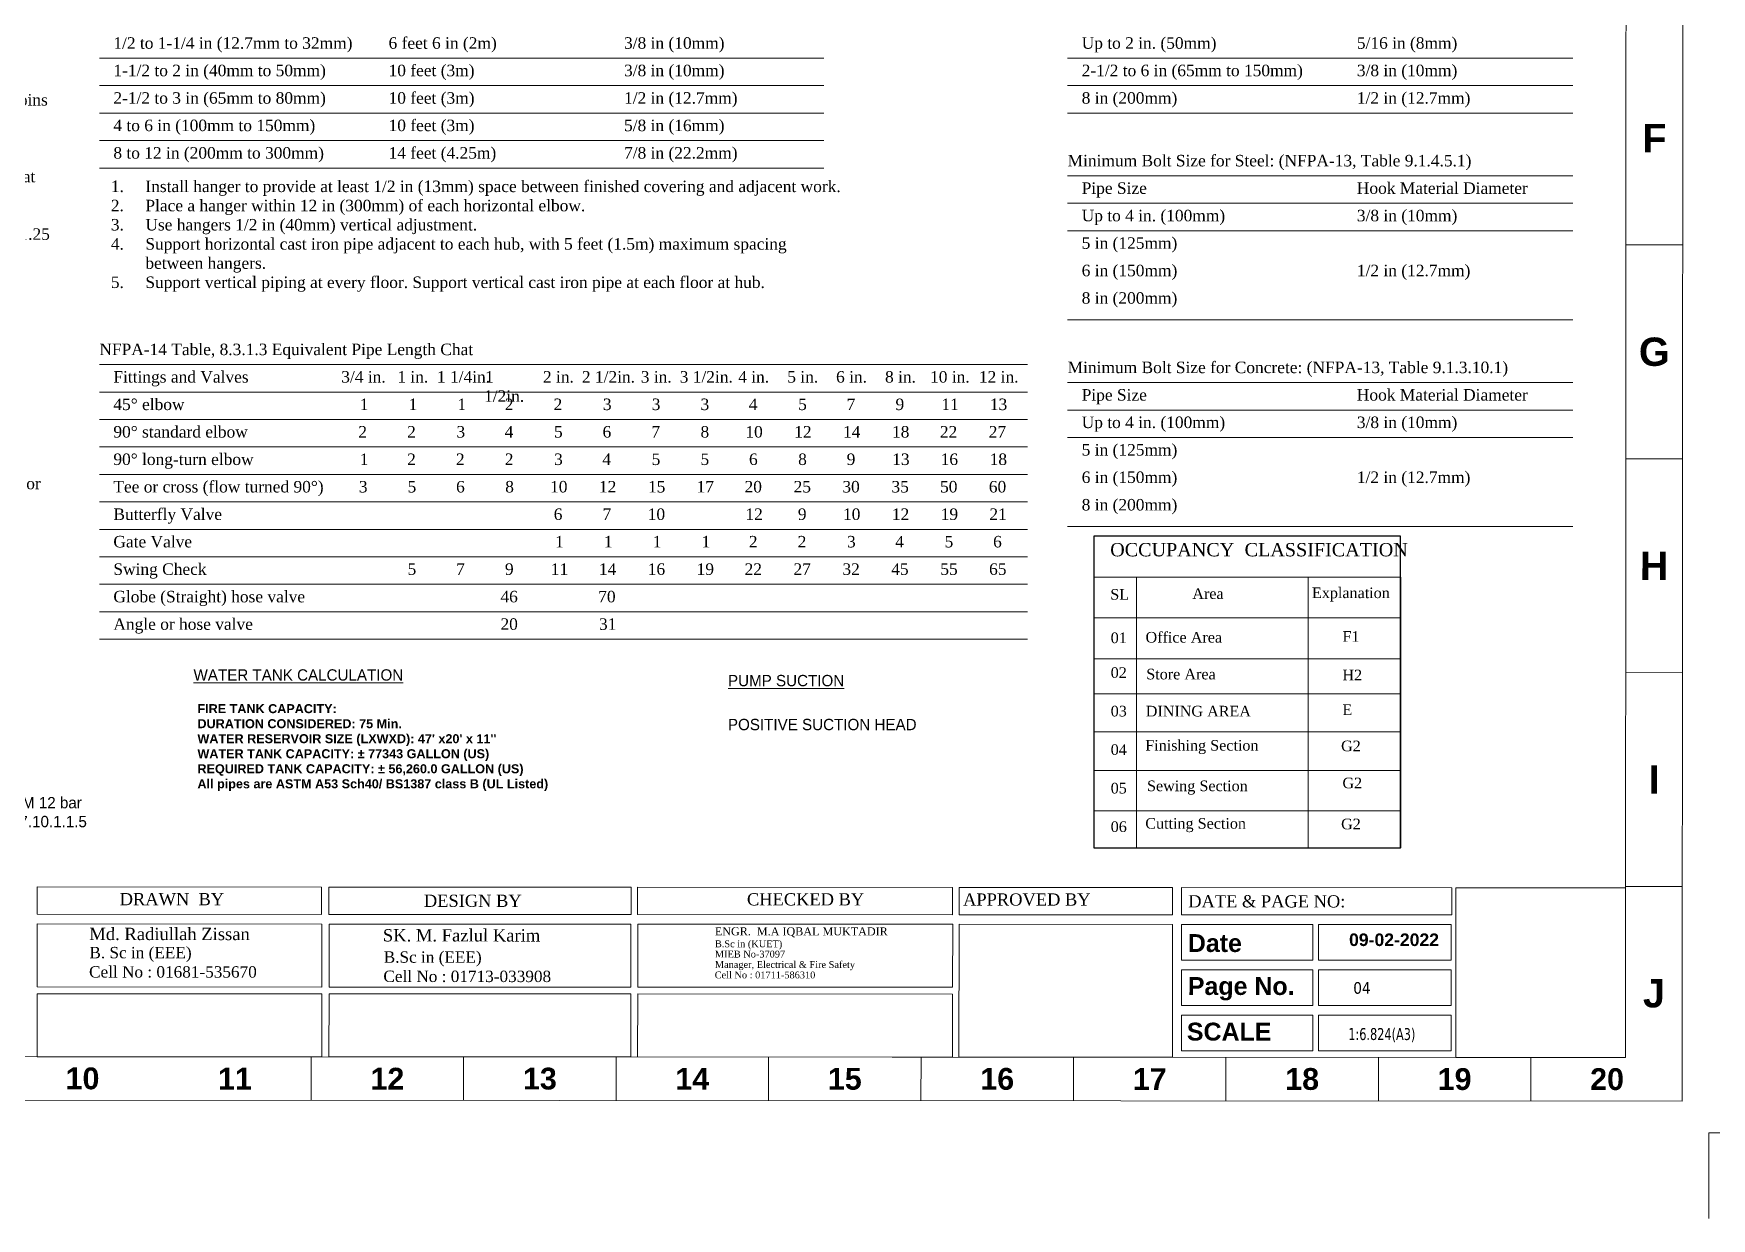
# Model space of a CAD drawing. Header units: inches. Extents: x -98933 to 1585249, y -3352739 to 192771.
# Drawn here: x 1865 to 3353, y 48575 to 49627 of the extents above; entities that cross this region are included whole.
import ezdxf

# ---------------------------------------------------------------- set-up
doc = ezdxf.new("R2010")
doc.units = ezdxf.units.IN
doc.header["$MEASUREMENT"] = 0
doc.linetypes.add('DASH', pattern=[0.35, 0.25, -0.1])
doc.layers.get('0').update_dxf_attribs({"lineweight": 0})
doc.layers.get('Defpoints').update_dxf_attribs({"lineweight": 0})
doc.layers.add('-TB', color=7, linetype='Continuous')
for name, color, linetype, lineweight in [('AIM', 7, 'Continuous', 5), ('Cable line', 1, 'Continuous', 25), ('F protechtion', 1, 'Continuous', 0), ('FF-VALVES', 170, 'Continuous', 18), ('Inline', 7, 'Continuous', 0), ('Outline', 7, 'Continuous', 0), ('Scale', 7, 'Continuous', 0), ('Scale_Text', 7, 'Continuous', 0), ('Table', 244, 'Continuous', 0), ('Text', 7, 'Continuous', 0), ('TEXT_TITLEBOX', 7, 'Continuous', 13), ('Titelblk', 7, 'Continuous', 25), ('TITLE', 7, 'Continuous', 20)]:
    doc.layers.add(name, color=color, linetype=linetype, lineweight=lineweight)
doc.styles.add('ARIAL', font='times.ttf')
doc.styles.add('arial narrow', font='tahoma.ttf')
doc.styles.add('ROMANS', font='archquik.shx', dxfattribs={"height": 1})
doc.styles.add('SHT-TEXT-1', font='times.ttf', dxfattribs={"height": 12})
doc.styles.get("Standard").update_dxf_attribs({"font": 'arialbd.ttf', "height": 24})
doc.styles.add('Tunga', font='')
doc.styles.get('Tunga').set_extended_font_data('Tunga')

# ---------------------------------------------------------------- blocks, each defined once
blk = doc.blocks.new('IJDI')
at = {"layer": 'F protechtion', "color": 7}
for p, q in [((-272395.2, 152510.3), (-269365.2, 152510.3)), ((-268345.1, 152510.3), (-266232.6, 152510.3)), ((-272395.2, 152395.3), (-269365.2, 152395.3)), ((-268345.1, 152395.3), (-266232.6, 152395.3)), ((-272395.2, 152280.4), (-269365.2, 152280.4)), ((-268345.1, 152280.4), (-266232.6, 152280.4)), ((-272395.2, 152165.5), (-269365.2, 152165.5)), ((-272395.2, 152050.5), (-269365.2, 152050.5)), ((-268345.1, 152018.1), (-266232.6, 152018.1)), ((-268345.1, 151903.1), (-266232.6, 151903.1)), ((-268345.1, 151788.2), (-266232.6, 151788.2)), ((-268345.1, 151416), (-266232.6, 151416)), ((-272395.2, 151228.2), (-268513.2, 151228.2)), ((-272395.2, 151113.3), (-268513.2, 151113.3)), ((-268345.1, 151152.9), (-266232.6, 151152.9)), ((-268345.1, 151038), (-266232.6, 151038)), ((-272395.2, 150998.4), (-268513.2, 150998.4)), ((-268345.1, 150923), (-266232.6, 150923)), ((-272395.2, 150883.4), (-268513.2, 150883.4)), ((-272395.2, 150768.5), (-268513.2, 150768.5)), ((-272395.2, 150653.6), (-268513.2, 150653.6)), ((-268345.1, 150550.8), (-266232.6, 150550.8)), ((-272395.2, 150538.6), (-268513.2, 150538.6)), ((-272395.2, 150423.7), (-268513.2, 150423.7)), ((-272395.2, 150308.8), (-268513.2, 150308.8)), ((-272395.2, 150193.8), (-268513.2, 150193.8)), ((-272395.2, 150078.9), (-268513.2, 150078.9))]:
    blk.add_line(p, q, dxfattribs=at)
at = {"layer": 'Text', "color": 7, "attachment_point": 1, "style": 'ROMANS'}
for s, insert, char_height, width in [('{\\fTimes New Roman|b0|i0|c0|p18;3.3.17* System Classes.\\P3.3.17.1 Class I System. A system that provides 21⁄2 in. (65 mm) hose connections to supply water for use by fire departments.\\P3.3.17.2 Class II System. A system that provides 11⁄2 in. (40 mm) hose stations to supply water for use primarily by trained personnel or by the fire department during initial response.\\P3.3.17.3 Class III System. A system that provides 11⁄2 in. (40 mm) hose stations to supply water for use by trained personnel and 21⁄2 in. (65 mm) hose connections to supply a larger volume of water for use by fire departments.\\P\\P5.6* Waterflow and Supervisory Alarms.\\P5.6.1 Except for manual dry systems, listed waterflow and control valve supervision shall be provided for each standpipe system.\\P5.6.2 Waterflow alarms shall utilize a sensing mechanism appropriate to the type of standpipe.\\P5.6.3 Paddle-type waterflow alarms shall be used on wet standpipe systems only.\\P5.6.4* A test connection for testing the waterflow device shall be provided.\\P5.6.5 Alarm and supervisory devices shall be installed in accordance with NFPA 72, National Fire Alarm and Signaling Code.\\P\\P6.2 Underground Piping. Underground piping shall be in accordance with NFPA 24, Standard for the Installation of Private Fire Service Mains and Their Appurtenances.\\P\\P6.4* Fire Department Connections.\\P6.4.1 Except for the valve required by 6.3.2, shutoff valves shall not be installed between the fire department connection and the system.\\P6.4.2 Alisted check valve shall be installed in each fire department connection, including the connection in manual-dry systems, and located as near as practicable to the point where it joins the system.\\P\\P4.4.2.4 Welding Requirements.\\P4.4.2.4.1*Welds between pipe and welding outlet fittings shall be permitted to be attached by full penetration welds, partial penetration groove welds, or fillet welds. The minimum throat thickness shall be not less than the thickness of the pipe, the thickness of the welding fitting, or 3⁄16 in. (4.8 mm), whichever is least. [13:6.5.2.4.1]\\P4.4.2.4.2* Circumferential butt joints shall be cut, beveled, and fit so that full penetration is achievable. Full penetration welding shall not be required. [13:6.5.2.4.2]\\P4.4.2.4.3 Where slip-on flanges are welded to pipe with a single fillet weld, the weld shall be on the hub side of the flange and the minimum throat weld thickness shall not be less than 1.25 times the pipe wall thickness or the hub thickness, whichever is less. [13:6.5.2.4.3]\\P4.4.2.4.4 Face welds on the internal face of the flange shall be permitted as a water seal in addition to the hub weld required in 4.4.2.4.3. [13:6.5.2.4.4]\\P4.4.2.4.5 Tabs for longitudinal earthquake bracing shall have minimum throat weld thickness not less than 1.25 times the pipe wall thickness and welded on both sides of the longest dimension. [13:6.5.2.4.5]\\P4.4.2.4.6 When welding is performed, the following shall apply:\\P(1)^IHoles in piping for outlets shall be cut to the full inside diameter of fittings prior to welding in place of the fittings.\\P(2)^IDiscs shall be retrieved.\\P(3)^IOpenings cut into piping shall be smooth bore, and all internal slag and welding residue shall be removed.\\P(4)^IFittings shall not penetrate the internal diameter of the piping.\\P(5)^ISteel plates shall not be welded to the ends of piping or fittings.\\P(6)^IFittings shall not be modified.\\P(7)^INuts, clips, eye rods, angle brackets, or other fasteners shall not be welded to pipe or fittings, except as permitted in 4.4.2.2.3 and 4.4.2.4.5.\\P(8)^ICompleted welds shall be free from cracks, incomplete fusion, surface porosity greater than 1⁄16 in. (1.6 mm) diameter, and undercut deeper than 25 percent of the wall thickness or 1⁄32 in. (0.8 mm), whichever is less.\\P(9)^ICompleted circumferential butt weld reinforcement shall not exceed 3⁄32 in. (2.4 mm).\\P\\PTable 4.3.1 Fittings Materials and Dimensions\\PCast-iron\\PGray Iron Threaded Fittings ANSI B16.4\\PCast Iron Pipe Flanges and Flanged Fittings ANSI B16.1\\PMalleable-iron\\PMalleable Iron Threaded Fittings ANSI B16.3\\PDuctile-iron\\PDuctile-Iron and Gray-Iron Fittings AWWA C110\\PDuctile-Iron Compact Fittings for Water Service AWWA C153\\PSteel\\PFactory-Made Wrought Steel Buttwelding Fittings ANSI B16.9\\PButtwelding Ends ANSI B16.25\\PStandard Specification for Piping Fittings of Wrought Carbon Steel and Alloy Steel for Moderate and High Temperature Service ASTM A 234\\PPipe Flanges and Flanged Fittings ANSI B16.5\\PForged Fittings, Socket-Welding and Threaded ANSI B16.11}', (-278086, 153724.8), 48.1531, 5477.881), ('\\A1;{\\fTimes New Roman|b0|i0|c0|p18;1/2 to 1-1/4 in (12.7mm to 32mm)}', (-272336.5, 152597.8), 48.153, 1219.014), ('\\A1;{\\fTimes New Roman|b0|i0|c0|p18;6 feet 6 in (2m)}', (-271185.4, 152597.8), 48.153, 1219.014), ('\\A1;{\\fTimes New Roman|b0|i0|c0|p18;3/8 in (10mm)}', (-270200.5, 152597.8), 48.153, 1219.014), ('\\A1;{\\fTimes New Roman|b0|i0|c0|p18;Up to 2 in. (50mm)}', (-268286.3, 152597.8), 48.153, 1219.014), ('\\A1;{\\fTimes New Roman|b0|i0|c0|p18;5/16 in (8mm)}', (-267135.3, 152597.8), 48.153, 1219.014), ('\\A1;{\\fTimes New Roman|b0|i0|c0|p18;1-1/2 to 2 in (40mm to 50mm)}', (-272336.5, 152482.9), 48.153, 1219.014), ('\\A1;{\\fTimes New Roman|b0|i0|c0|p18;10 feet (3m)}', (-271185.4, 152482.9), 48.153, 1219.014), ('\\A1;{\\fTimes New Roman|b0|i0|c0|p18;3/8 in (10mm)}', (-270200.5, 152482.9), 48.153, 1219.014), ('\\A1;{\\fTimes New Roman|b0|i0|c0|p18;2-1/2 to 6 in (65mm to 150mm)}', (-268286.3, 152482.9), 48.153, 1219.014), ('\\A1;{\\fTimes New Roman|b0|i0|c0|p18;3/8 in (10mm)}', (-267135.3, 152482.9), 48.153, 1219.014), ('\\A1;{\\fTimes New Roman|b0|i0|c0|p18;2-1/2 to 3 in (65mm to 80mm)}', (-272336.5, 152367.9), 48.153, 1219.014), ('\\A1;{\\fTimes New Roman|b0|i0|c0|p18;10 feet (3m)}', (-271185.4, 152367.9), 48.153, 1219.014), ('\\A1;{\\fTimes New Roman|b0|i0|c0|p18;1/2 in (12.7mm)}', (-270200.5, 152367.9), 48.153, 1219.014), ('\\A1;{\\fTimes New Roman|b0|i0|c0|p18;8 in (200mm)}', (-268286.3, 152367.9), 48.153, 1219.014), ('\\A1;{\\fTimes New Roman|b0|i0|c0|p18;1/2 in (12.7mm)}', (-267135.3, 152367.9), 48.153, 1219.014), ('\\A1;{\\fTimes New Roman|b0|i0|c0|p18;4 to 6 in (100mm to 150mm)}', (-272336.5, 152253), 48.153, 1219.014), ('\\A1;{\\fTimes New Roman|b0|i0|c0|p18;10 feet (3m)}', (-271185.4, 152253), 48.153, 1219.014), ('\\A1;{\\fTimes New Roman|b0|i0|c0|p18;5/8 in (16mm)}', (-270200.5, 152253), 48.153, 1219.014), ('\\A1;{\\fTimes New Roman|b0|i0|c0|p18;8 to 12 in (200mm to 300mm)}', (-272336.5, 152138), 48.153, 1219.014), ('\\A1;{\\fTimes New Roman|b0|i0|c0|p18;14 feet (4.25m)}', (-271185.4, 152138), 48.153, 1219.014), ('\\A1;{\\fTimes New Roman|b0|i0|c0|p18;7/8 in (22.2mm)}', (-270200.5, 152138), 48.153, 1219.014), ('{\\fTimes New Roman|b0|i0|c0|p18;Minimum Bolt Size for Steel: (NFPA-13, Table 9.1.4.5.1)}', (-268345.1, 152105.6), 48.153, 2223.382), ('\\pi-144.45936,l192.61248,t192.61248;{\\fTimes New Roman|b0|i0|c0|p18;1.^IInstall hanger to provide at least 1/2 in (13mm) space between finished covering and adjacent work.\\P2.^IPlace a hanger within 12 in (300mm) of each horizontal elbow.\\P3.^IUse hangers 1/2 in (40mm) vertical adjustment.\\P4.^ISupport horizontal cast iron pipe adjacent to each hub, with 5 feet (1.5m) maximum spacing between hangers.\\P5.^ISupport vertical piping at every floor. Support vertical cast iron pipe at each floor at hub.}', (-272395.2, 151998), 48.1531, 3030.057), ('{\\fTimes New Roman|b0|i0|c0|p18;Pipe Size}', (-268286.3, 151990.6), 48.153, 699.76), ('{\\fTimes New Roman|b0|i0|c0|p18;Hook Material Diameter}', (-267135.3, 151990.6), 48.153, 1013.247), ('\\A1;{\\fTimes New Roman|b0|i0|c0|p18;Up to 4 in. (100mm)}', (-268286.3, 151875.7), 48.153, 1219.014), ('\\A1;{\\fTimes New Roman|b0|i0|c0|p18;3/8 in (10mm)}', (-267135.3, 151875.7), 48.153, 1219.014), ('\\A1;{\\fTimes New Roman|b0|i0|c0|p18;5 in (125mm)}', (-268286.3, 151760.8), 48.153, 1219.014), ('\\A1;{\\fTimes New Roman|b0|i0|c0|p18;6 in (150mm)}', (-268286.3, 151645.8), 48.153, 1219.014), ('\\A1;{\\fTimes New Roman|b0|i0|c0|p18;1/2 in (12.7mm)}', (-267135.3, 151645.8), 48.153, 1219.014), ('\\A1;{\\fTimes New Roman|b0|i0|c0|p18;8 in (200mm)}', (-268286.3, 151530.9), 48.153, 1219.014), ('{\\fTimes New Roman|b0|i0|c0|p18;NFPA-14 Table, 8.3.1.3 Equivalent Pipe Length Chat}', (-272395.2, 151315.8), 48.153, 2223.382), ('{\\fTimes New Roman|b0|i0|c0|p18;Minimum Bolt Size for Concrete: (NFPA-13, Table 9.1.3.10.1)}', (-268345.1, 151240.4), 48.153, 2223.382), ('{\\fTimes New Roman|b0|i0|c0|p18;Fittings and Valves}', (-272336.5, 151200.8), 48.153, 699.76), ('\\pi15.19935;{\\fTimes New Roman|b0|i0|c0|p18;3/4 in.}', (-271398.5, 151200.8), 48.153, 204.194), ('\\pi45.57713;{\\fTimes New Roman|b0|i0|c0|p18;1 in.}', (-271194.4, 151200.8), 48.153, 204.194), ('\\pi7.14029;{\\fTimes New Roman|b0|i0|c0|p18;1 1/4in.}', (-270990.2, 151200.8), 48.153, 218.176), ('\\pi4.16913;{\\fTimes New Roman|b0|i0|c0|p18;1 1/2in.}', (-270786, 151200.8), 48.153, 212.234), ('\\pi42.17481;{\\fTimes New Roman|b0|i0|c0|p18;2 in.}', (-270581.8, 151200.8), 48.153, 204.194), ('\\pi0.76682;{\\fTimes New Roman|b0|i0|c0|p18;2 1/2in.}', (-270377.6, 151200.8), 48.153, 212.234), ('\\pi42.85181;{\\fTimes New Roman|b0|i0|c0|p18;3 in.}', (-270173.4, 151200.8), 48.153, 204.194), ('\\pi1.44381;{\\fTimes New Roman|b0|i0|c0|p18;3 1/2in.}', (-269969.2, 151200.8), 48.153, 212.234), ('\\pi41.96651;{\\fTimes New Roman|b0|i0|c0|p18;4 in.}', (-269765, 151200.8), 48.153, 204.194), ('\\pi43.11219;{\\fTimes New Roman|b0|i0|c0|p18;5 in.}', (-269560.8, 151200.8), 48.153, 204.194), ('\\pi42.9386;{\\fTimes New Roman|b0|i0|c0|p18;6 in.}', (-269356.6, 151200.8), 48.153, 204.194), ('\\pi43.56351;{\\fTimes New Roman|b0|i0|c0|p18;8 in.}', (-269152.4, 151200.8), 48.153, 204.194), ('\\pi27.80179;{\\fTimes New Roman|b0|i0|c0|p18;10 in.}', (-268948.2, 151200.8), 48.153, 204.194), ('\\pi27.80179;{\\fTimes New Roman|b0|i0|c0|p18;12 in.}', (-268744, 151200.8), 48.153, 204.194), ('{\\fTimes New Roman|b0|i0|c0|p18;Pipe Size}', (-268286.3, 151125.5), 48.153, 699.76), ('{\\fTimes New Roman|b0|i0|c0|p18;Hook Material Diameter}', (-267135.3, 151125.5), 48.153, 1013.247), ('{\\fTimes New Roman|b0|i0|c0|p18;45° elbow}', (-272336.5, 151085.9), 48.153, 699.76), ('\\pi92.82759;{\\fTimes New Roman|b0|i0|c0|p18;1}', (-271398.5, 151085.9), 48.153, 204.194), ('\\pi92.82759;{\\fTimes New Roman|b0|i0|c0|p18;1}', (-271194.4, 151085.9), 48.153, 204.194), ('\\pi92.82759;{\\fTimes New Roman|b0|i0|c0|p18;1}', (-270990.2, 151085.9), 48.153, 204.194), ('\\pi86.56109;{\\fTimes New Roman|b0|i0|c0|p18;2}', (-270786, 151085.9), 48.153, 204.194), ('\\pi86.56109;{\\fTimes New Roman|b0|i0|c0|p18;2}', (-270581.8, 151085.9), 48.153, 204.194), ('\\pi88.71357;{\\fTimes New Roman|b0|i0|c0|p18;3}', (-270377.6, 151085.9), 48.153, 204.194), ('\\pi88.71357;{\\fTimes New Roman|b0|i0|c0|p18;3}', (-270173.4, 151085.9), 48.153, 204.194), ('\\pi88.71357;{\\fTimes New Roman|b0|i0|c0|p18;3}', (-269969.2, 151085.9), 48.153, 204.194), ('\\pi86.10976;{\\fTimes New Roman|b0|i0|c0|p18;4}', (-269765, 151085.9), 48.153, 204.194), ('\\pi88.3664;{\\fTimes New Roman|b0|i0|c0|p18;5}', (-269560.8, 151085.9), 48.153, 204.194), ('\\pi87.22072;{\\fTimes New Roman|b0|i0|c0|p18;7}', (-269356.6, 151085.9), 48.153, 204.194), ('\\pi87.25544;{\\fTimes New Roman|b0|i0|c0|p18;9}', (-269152.4, 151085.9), 48.153, 204.194), ('\\pi75.05225;{\\fTimes New Roman|b0|i0|c0|p18;11}', (-268948.2, 151085.9), 48.153, 204.194), ('\\pi73.66355;{\\fTimes New Roman|b0|i0|c0|p18;13}', (-268744, 151085.9), 48.153, 204.194), ('{\\fTimes New Roman|b0|i0|c0|p18;90° standard elbow}', (-272336.5, 150970.9), 48.153, 699.76), ('\\pi86.56109;{\\fTimes New Roman|b0|i0|c0|p18;2}', (-271398.5, 150970.9), 48.153, 204.194), ('\\pi86.56109;{\\fTimes New Roman|b0|i0|c0|p18;2}', (-271194.4, 150970.9), 48.153, 204.194), ('\\pi88.71357;{\\fTimes New Roman|b0|i0|c0|p18;3}', (-270990.2, 150970.9), 48.153, 204.194), ('\\pi86.10976;{\\fTimes New Roman|b0|i0|c0|p18;4}', (-270786, 150970.9), 48.153, 204.194), ('\\pi88.3664;{\\fTimes New Roman|b0|i0|c0|p18;5}', (-270581.8, 150970.9), 48.153, 204.194), ('\\pi87.22072;{\\fTimes New Roman|b0|i0|c0|p18;6}', (-270377.6, 150970.9), 48.153, 204.194), ('\\pi87.22072;{\\fTimes New Roman|b0|i0|c0|p18;7}', (-270173.4, 150970.9), 48.153, 204.194), ('\\pi88.52263;{\\fTimes New Roman|b0|i0|c0|p18;8}', (-269969.2, 150970.9), 48.153, 204.194), ('\\pi71.97976;{\\fTimes New Roman|b0|i0|c0|p18;10}', (-269765, 150970.9), 48.153, 204.194), ('\\pi72.18806;{\\fTimes New Roman|b0|i0|c0|p18;12}', (-269560.8, 150970.9), 48.153, 204.194), ('\\pi71.94504;{\\fTimes New Roman|b0|i0|c0|p18;14}', (-269356.6, 150970.9), 48.153, 204.194), ('\\pi72.7609;{\\fTimes New Roman|b0|i0|c0|p18;18}', (-269152.4, 150970.9), 48.153, 204.194), ('\\pi68.78575;{\\fTimes New Roman|b0|i0|c0|p18;22}', (-268948.2, 150970.9), 48.153, 204.194), ('\\pi68.8899;{\\fTimes New Roman|b0|i0|c0|p18;27}', (-268744, 150970.9), 48.153, 204.194), ('\\A1;{\\fTimes New Roman|b0|i0|c0|p18;Up to 4 in. (100mm)}', (-268286.3, 151010.6), 48.153, 1219.014), ('\\A1;{\\fTimes New Roman|b0|i0|c0|p18;3/8 in (10mm)}', (-267135.3, 151010.6), 48.153, 1219.014), ('\\A1;{\\fTimes New Roman|b0|i0|c0|p18;5 in (125mm)}', (-268286.3, 150895.6), 48.153, 1219.014), ('{\\fTimes New Roman|b0|i0|c0|p18;90° long-turn elbow}', (-272336.5, 150856), 48.153, 699.76), ('\\pi92.82759;{\\fTimes New Roman|b0|i0|c0|p18;1}', (-271398.5, 150856), 48.153, 204.194), ('\\pi86.56109;{\\fTimes New Roman|b0|i0|c0|p18;2}', (-271194.4, 150856), 48.153, 204.194), ('\\pi86.56109;{\\fTimes New Roman|b0|i0|c0|p18;2}', (-270990.2, 150856), 48.153, 204.194), ('\\pi86.56109;{\\fTimes New Roman|b0|i0|c0|p18;2}', (-270786, 150856), 48.153, 204.194), ('\\pi88.71357;{\\fTimes New Roman|b0|i0|c0|p18;3}', (-270581.8, 150856), 48.153, 204.194), ('\\pi86.10976;{\\fTimes New Roman|b0|i0|c0|p18;4}', (-270377.6, 150856), 48.153, 204.194), ('\\pi88.3664;{\\fTimes New Roman|b0|i0|c0|p18;5}', (-270173.4, 150856), 48.153, 204.194), ('\\pi88.3664;{\\fTimes New Roman|b0|i0|c0|p18;5}', (-269969.2, 150856), 48.153, 204.194), ('\\pi87.22072;{\\fTimes New Roman|b0|i0|c0|p18;6}', (-269765, 150856), 48.153, 204.194), ('\\pi88.52263;{\\fTimes New Roman|b0|i0|c0|p18;8}', (-269560.8, 150856), 48.153, 204.194), ('\\pi87.25544;{\\fTimes New Roman|b0|i0|c0|p18;9}', (-269356.6, 150856), 48.153, 204.194), ('\\pi73.66355;{\\fTimes New Roman|b0|i0|c0|p18;13}', (-269152.4, 150856), 48.153, 204.194), ('\\pi72.08391;{\\fTimes New Roman|b0|i0|c0|p18;16}', (-268948.2, 150856), 48.153, 204.194), ('\\pi72.7609;{\\fTimes New Roman|b0|i0|c0|p18;18}', (-268744, 150856), 48.153, 204.194), ('\\A1;{\\fTimes New Roman|b0|i0|c0|p18;6 in (150mm)}', (-268286.3, 150780.7), 48.153, 1219.014), ('\\A1;{\\fTimes New Roman|b0|i0|c0|p18;1/2 in (12.7mm)}', (-267135.3, 150780.7), 48.153, 1219.014), ('{\\fTimes New Roman|b0|i0|c0|p18;Tee or cross (flow turned 90°)}', (-272336.5, 150741.1), 48.153, 916.713), ('\\pi88.71357;{\\fTimes New Roman|b0|i0|c0|p18;3}', (-271398.5, 150741.1), 48.153, 204.194), ('\\pi88.3664;{\\fTimes New Roman|b0|i0|c0|p18;5}', (-271194.4, 150741.1), 48.153, 204.194), ('\\pi87.22072;{\\fTimes New Roman|b0|i0|c0|p18;6}', (-270990.2, 150741.1), 48.153, 204.194), ('\\pi88.52263;{\\fTimes New Roman|b0|i0|c0|p18;8}', (-270786, 150741.1), 48.153, 204.194), ('\\pi71.97976;{\\fTimes New Roman|b0|i0|c0|p18;10}', (-270581.8, 150741.1), 48.153, 204.194), ('\\pi72.18806;{\\fTimes New Roman|b0|i0|c0|p18;12}', (-270377.6, 150741.1), 48.153, 204.194), ('\\pi73.056;{\\fTimes New Roman|b0|i0|c0|p18;15}', (-270173.4, 150741.1), 48.153, 204.194), ('\\pi72.29221;{\\fTimes New Roman|b0|i0|c0|p18;17}', (-269969.2, 150741.1), 48.153, 204.194), ('\\pi68.57745;{\\fTimes New Roman|b0|i0|c0|p18;20}', (-269765, 150741.1), 48.153, 204.194), ('\\pi69.65369;{\\fTimes New Roman|b0|i0|c0|p18;25}', (-269560.8, 150741.1), 48.153, 204.194), ('\\pi69.25444;{\\fTimes New Roman|b0|i0|c0|p18;30}', (-269356.6, 150741.1), 48.153, 204.194), ('\\pi70.33068;{\\fTimes New Roman|b0|i0|c0|p18;35}', (-269152.4, 150741.1), 48.153, 204.194), ('\\pi69.51482;{\\fTimes New Roman|b0|i0|c0|p18;50}', (-268948.2, 150741.1), 48.153, 204.194), ('\\pi69.34123;{\\fTimes New Roman|b0|i0|c0|p18;60}', (-268744, 150741.1), 48.153, 204.194), ('{\\fTimes New Roman|b0|i0|c0|p18;Butterfly Valve}', (-272336.5, 150626.1), 48.153, 699.76), ('\\pi87.22072;{\\fTimes New Roman|b0|i0|c0|p18;6}', (-270581.8, 150626.1), 48.153, 204.194), ('\\pi87.22072;{\\fTimes New Roman|b0|i0|c0|p18;7}', (-270377.6, 150626.1), 48.153, 204.194), ('\\pi71.97976;{\\fTimes New Roman|b0|i0|c0|p18;10}', (-270173.4, 150626.1), 48.153, 204.194), ('\\pi72.18806;{\\fTimes New Roman|b0|i0|c0|p18;12}', (-269765, 150626.1), 48.153, 204.194), ('\\pi87.25544;{\\fTimes New Roman|b0|i0|c0|p18;9}', (-269560.8, 150626.1), 48.153, 204.194), ('\\pi71.97976;{\\fTimes New Roman|b0|i0|c0|p18;10}', (-269356.6, 150626.1), 48.153, 204.194), ('\\pi72.18806;{\\fTimes New Roman|b0|i0|c0|p18;12}', (-269152.4, 150626.1), 48.153, 204.194), ('\\pi72.24014;{\\fTimes New Roman|b0|i0|c0|p18;19}', (-268948.2, 150626.1), 48.153, 204.194), ('\\pi71.64994;{\\fTimes New Roman|b0|i0|c0|p18;21}', (-268744, 150626.1), 48.153, 204.194), ('\\A1;{\\fTimes New Roman|b0|i0|c0|p18;8 in (200mm)}', (-268286.3, 150665.7), 48.153, 1219.014), ('{\\fTimes New Roman|b0|i0|c0|p18;Gate Valve}', (-272336.5, 150511.2), 48.153, 699.76), ('\\pi92.82759;{\\fTimes New Roman|b0|i0|c0|p18;1}', (-270581.8, 150511.2), 48.153, 204.194), ('\\pi92.82759;{\\fTimes New Roman|b0|i0|c0|p18;1}', (-270377.6, 150511.2), 48.153, 204.194), ('\\pi92.82759;{\\fTimes New Roman|b0|i0|c0|p18;1}', (-270173.4, 150511.2), 48.153, 204.194), ('\\pi92.82759;{\\fTimes New Roman|b0|i0|c0|p18;1}', (-269969.2, 150511.2), 48.153, 204.194), ('\\pi86.56109;{\\fTimes New Roman|b0|i0|c0|p18;2}', (-269765, 150511.2), 48.153, 204.194), ('\\pi86.56109;{\\fTimes New Roman|b0|i0|c0|p18;2}', (-269560.8, 150511.2), 48.153, 204.194), ('\\pi88.71357;{\\fTimes New Roman|b0|i0|c0|p18;3}', (-269356.6, 150511.2), 48.153, 204.194), ('\\pi86.10976;{\\fTimes New Roman|b0|i0|c0|p18;4}', (-269152.4, 150511.2), 48.153, 204.194), ('\\pi88.3664;{\\fTimes New Roman|b0|i0|c0|p18;5}', (-268948.2, 150511.2), 48.153, 204.194), ('\\pi87.22072;{\\fTimes New Roman|b0|i0|c0|p18;6}', (-268744, 150511.2), 48.153, 204.194), ('{\\fTimes New Roman|b0|i0|c0|p18;Swing Check}', (-272336.5, 150396.3), 48.153, 699.76), ('\\pi88.3664;{\\fTimes New Roman|b0|i0|c0|p18;5}', (-271194.4, 150396.3), 48.153, 204.194), ('\\pi87.22072;{\\fTimes New Roman|b0|i0|c0|p18;7}', (-270990.2, 150396.3), 48.153, 204.194), ('\\pi87.25544;{\\fTimes New Roman|b0|i0|c0|p18;9}', (-270786, 150396.3), 48.153, 204.194), ('\\pi75.05225;{\\fTimes New Roman|b0|i0|c0|p18;11}', (-270581.8, 150396.3), 48.153, 204.194), ('\\pi71.94504;{\\fTimes New Roman|b0|i0|c0|p18;14}', (-270377.6, 150396.3), 48.153, 204.194), ('\\pi72.08391;{\\fTimes New Roman|b0|i0|c0|p18;16}', (-270173.4, 150396.3), 48.153, 204.194), ('\\pi72.24014;{\\fTimes New Roman|b0|i0|c0|p18;19}', (-269969.2, 150396.3), 48.153, 204.194), ('\\pi68.78575;{\\fTimes New Roman|b0|i0|c0|p18;22}', (-269765, 150396.3), 48.153, 204.194), ('\\pi68.8899;{\\fTimes New Roman|b0|i0|c0|p18;27}', (-269560.8, 150396.3), 48.153, 204.194), ('\\pi69.46274;{\\fTimes New Roman|b0|i0|c0|p18;32}', (-269356.6, 150396.3), 48.153, 204.194), ('\\pi69.44538;{\\fTimes New Roman|b0|i0|c0|p18;45}', (-269152.4, 150396.3), 48.153, 204.194), ('\\pi70.59106;{\\fTimes New Roman|b0|i0|c0|p18;55}', (-268948.2, 150396.3), 48.153, 204.194), ('\\pi70.41747;{\\fTimes New Roman|b0|i0|c0|p18;65}', (-268744, 150396.3), 48.153, 204.194), ('{\\fTimes New Roman|b0|i0|c0|p18;Globe (Straight) hose valve}', (-272336.5, 150281.3), 48.153, 824.316), ('\\pi68.47329;{\\fTimes New Roman|b0|i0|c0|p18;46}', (-270786, 150281.3), 48.153, 204.194), ('\\pi69.13292;{\\fTimes New Roman|b0|i0|c0|p18;70}', (-270377.6, 150281.3), 48.153, 204.194), ('{\\fTimes New Roman|b0|i0|c0|p18;Angle or hose valve}', (-272336.5, 150166.4), 48.153, 699.76), ('\\pi68.57745;{\\fTimes New Roman|b0|i0|c0|p18;20}', (-270786, 150166.4), 48.153, 204.194), ('\\pi72.32693;{\\fTimes New Roman|b0|i0|c0|p18;31}', (-270377.6, 150166.4), 48.153, 204.194)]:
    blk.add_mtext(s, dxfattribs=dict(at, insert=insert, char_height=char_height, width=width))
blk = doc.blocks.new('PAGE')
at = {"layer": 'Inline', "color": 252, "lineweight": 15}
blk.add_lwpolyline([(178051640.63, 22656441.11), (178051640.63, 22657235.79), (178050505.36, 22657235.79), (178050505.36, 22656441.11)], close=True, dxfattribs=at)
at = {"layer": 'Outline', "color": 252, "lineweight": 15}
for p, q in [((178051662.57, 22656424.24), (178051662.57, 22657252.66)), ((178050483.42, 22656424.24), (178051662.57, 22656424.24))]:
    blk.add_line(p, q, dxfattribs=at)
at = {"layer": 'Scale', "color": 252, "lineweight": 9}
for p, q in [((178051640.63, 22656755.67), (178051662.57, 22656755.67)), ((178051640.63, 22656672.88), (178051662.57, 22656672.88)), ((178051640.63, 22656590.1), (178051662.57, 22656590.1)), ((178051640.63, 22656507.32), (178051662.57, 22656507.32)), ((178051640.63, 22656507.32), (178051662.57, 22656507.32)), ((178051640.63, 22656507.32), (178051662.57, 22656507.32)), ((178051131.99, 22656424.24), (178051131.99, 22656441.11)), ((178051190.99, 22656424.24), (178051190.99, 22656441.11)), ((178051249.99, 22656424.24), (178051249.99, 22656441.11)), ((178051308.99, 22656424.24), (178051308.99, 22656441.11)), ((178051367.98, 22656424.24), (178051367.98, 22656441.11)), ((178051426.98, 22656424.24), (178051426.98, 22656441.11)), ((178051485.98, 22656424.24), (178051485.98, 22656441.11)), ((178051544.98, 22656424.24), (178051544.98, 22656441.11)), ((178051603.97, 22656424.24), (178051603.97, 22656441.11))]:
    blk.add_line(p, q, dxfattribs=at)
at = {"layer": 'Scale_Text', "color": 252, "lineweight": 13, "attachment_point": 5}
for s, insert, char_height, width in [('F', (178051651.6, 22656797.06), 10.97, 8.3603), ('G', (178051651.6, 22656714.27), 10.97, 8.3603), ('H', (178051651.6, 22656631.49), 10.97, 8.3603), ('I', (178051651.6, 22656548.71), 10.97, 8.3603), ('J', (178051651.6, 22656465.93), 10.97, 8.3603), ('10', (178051043.5, 22656432.67), 8.435, 2.5102), ('11', (178051102.49, 22656432.67), 8.435, 2.5102), ('12', (178051161.49, 22656432.67), 8.435, 2.5102), ('13', (178051220.49, 22656432.67), 8.435, 2.5102), ('14', (178051279.49, 22656432.67), 8.435, 2.5102), ('15', (178051338.49, 22656432.67), 8.435, 2.5102), ('16', (178051397.48, 22656432.67), 8.435, 2.5102), ('17', (178051456.48, 22656432.67), 8.435, 2.5102), ('18', (178051515.48, 22656432.67), 8.435, 2.5102), ('19', (178051574.48, 22656432.67), 8.435, 2.5102), ('20', (178051633.47, 22656432.67), 8.435, 2.5102)]:
    blk.add_mtext(s, dxfattribs=dict(at, insert=insert, char_height=char_height, width=width))
blk = doc.blocks.new('Title')
at = {"layer": 'Defpoints', "color": 1, "ltscale": 10}
blk.add_lwpolyline([(-98623, -88042.4), (-98623, -87942.4), (-98523, -87942.4)], dxfattribs=at)
at = {"layer": 'Titelblk', "color": 3, "linetype": 'Continuous', "lineweight": 0, "xscale": 3.014611567961765, "yscale": 3.014611567959946, "zscale": 3.014611567966516}
blk.add_blockref('PAGE', (-536855255.8, -68388224), dxfattribs=at)

msp = doc.modelspace()

# ---------------------------------------------------------------- linework, layer by layer
at = {"lineweight": -2}
msp.add_lwpolyline([(2805.14, 48903.97), (3077.27, 48903.97), (3077.27, 49180.68), (2805.14, 49180.68)], close=True, dxfattribs=at)
at = {"layer": 'AIM', "lineweight": 15}
for points in [[(2805.14, 49144.13), (3077.37, 49144.13)], [(2805.14, 49144.13), (2805.14, 48903.97)], [(2842.83, 49144.13), (2842.83, 48903.97)], [(2995.18, 49144.13), (2995.18, 48903.97)], [(3077.37, 49144.13), (3077.37, 48903.97)], [(2805.14, 49108.08), (3077.37, 49108.08)], [(2805.14, 49071.92), (3077.37, 49071.92)], [(2805.14, 49040.76), (3077.37, 49040.76)], [(2805.14, 49007.14), (3077.37, 49007.14)], [(2805.14, 48972.63), (3077.37, 48972.63)], [(2805.14, 48936.91), (3077.37, 48936.91)], [(2805.14, 48903.97), (3077.37, 48903.97)]]:
    msp.add_lwpolyline(points, dxfattribs=at)
at = {"layer": 'TEXT_TITLEBOX'}
for p, q in [((1867.87, 48845.1), (1867.88, 48869.32)), ((1867.88, 48869.32), (2120.14, 48869.2)), ((2120.14, 48869.2), (2120.13, 48844.98)), ((2126.65, 48844.98), (2126.66, 48869.19)), ((2126.66, 48869.19), (2394.59, 48869.06)), ((2394.59, 48869.06), (2394.58, 48844.85)), ((2400.43, 48844.85), (2400.44, 48869.06)), ((2400.44, 48869.06), (2679.84, 48868.93)), ((2679.84, 48868.93), (2679.83, 48844.71)), ((2685.56, 48844.71), (2685.57, 48868.92)), ((2685.57, 48868.92), (2874.87, 48868.83)), ((2874.87, 48868.83), (2874.86, 48844.62)), ((2882.98, 48844.61), (2882.99, 48868.83)), ((2882.99, 48868.83), (3122.7, 48868.71)), ((3122.7, 48868.71), (3122.69, 48844.5)), ((3126.19, 48718.12), (3126.26, 48868.71)), ((3126.26, 48868.71), (3276.85, 48868.64)), ((3276.85, 48868.64), (3276.78, 48718.05)), ((1867.75, 48780.63), (1867.77, 48836.57)), ((1867.77, 48836.57), (2120.3, 48836.44)), ((2120.13, 48844.98), (1867.87, 48845.1)), ((2120.3, 48836.44), (2120.27, 48780.51)), ((2394.58, 48844.85), (2126.65, 48844.98)), ((2126.69, 48780.55), (2126.71, 48836.48)), ((2126.71, 48836.48), (2394.47, 48836.35)), ((2394.47, 48836.35), (2394.44, 48780.42)), ((2679.83, 48844.71), (2400.43, 48844.85)), ((2400.5, 48780.42), (2400.52, 48836.35)), ((2400.52, 48836.35), (2679.91, 48836.22)), ((2679.91, 48836.22), (2679.88, 48780.28)), ((2685.49, 48718.34), (2685.55, 48836.21)), ((2685.55, 48836.21), (2874.86, 48836.12)), ((2874.86, 48844.62), (2685.56, 48844.71)), ((2874.86, 48836.12), (2874.8, 48718.24)), ((2882.96, 48804.4), (2882.98, 48836.12)), ((3122.69, 48844.5), (2882.98, 48844.61)), ((2882.98, 48836.12), (2999.52, 48836.06)), ((2999.52, 48836.06), (2999.51, 48804.35)), ((3004.46, 48804.35), (3004.48, 48836.06)), ((3004.48, 48836.06), (3122.07, 48836)), ((3122.07, 48836), (3122.06, 48804.29)), ((2999.51, 48804.35), (2882.96, 48804.4)), ((3122.06, 48804.29), (3004.46, 48804.35)), ((2882.94, 48764.2), (2882.96, 48795.91)), ((2882.96, 48795.91), (2999.5, 48795.85)), ((2999.5, 48795.85), (2999.49, 48764.14)), ((3004.44, 48764.14), (3004.46, 48795.85)), ((3004.46, 48795.85), (3122.05, 48795.79)), ((3122.05, 48795.79), (3122.04, 48764.08)), ((1867.72, 48718.69), (1867.74, 48774.62)), ((1867.74, 48774.62), (2120.27, 48774.5)), ((2120.27, 48780.51), (1867.75, 48780.63)), ((2120.27, 48774.5), (2120.24, 48718.57)), ((2126.66, 48718.61), (2126.68, 48774.54)), ((2126.68, 48774.54), (2394.44, 48774.41)), ((2394.44, 48780.42), (2126.69, 48780.55)), ((2394.44, 48774.41), (2394.41, 48718.48)), ((2400.47, 48718.47), (2400.49, 48774.41)), ((2400.49, 48774.41), (2679.88, 48774.27)), ((2679.88, 48780.28), (2400.5, 48780.42)), ((2679.88, 48774.27), (2679.85, 48718.34)), ((2999.49, 48764.14), (2882.94, 48764.2)), ((3122.04, 48764.08), (3004.44, 48764.14)), ((2882.92, 48723.99), (2882.94, 48755.7)), ((2882.94, 48755.7), (2999.48, 48755.64)), ((2999.48, 48755.64), (2999.47, 48723.93)), ((3004.42, 48723.93), (3004.44, 48755.64)), ((3004.44, 48755.64), (3122.03, 48755.58)), ((3122.03, 48755.58), (3122.02, 48723.87)), ((2120.24, 48718.57), (1867.72, 48718.69)), ((2394.41, 48718.48), (2126.66, 48718.61)), ((2679.85, 48718.34), (2400.47, 48718.47)), ((2874.8, 48718.24), (2685.49, 48718.34)), ((2999.47, 48723.93), (2882.92, 48723.99)), ((3122.02, 48723.87), (3004.42, 48723.93)), ((3276.78, 48718.05), (3126.19, 48718.12))]:
    msp.add_line(p, q, dxfattribs=at)

# ---------------------------------------------------------------- block references
at = {"lineweight": -2, "xscale": 0.2120758824748918, "yscale": 0.2120758825039957, "zscale": 0.212075882494148}
msp.add_blockref('IJDI', (59691.41, 17261.09), dxfattribs=at)
at = {"layer": 'TITLE', "xscale": 0.7603744908821076, "yscale": 0.7603744908810768, "zscale": 0.7603744845895826, "rotation": 359.9723273306346}
msp.add_blockref('Title', (78373.43, 115484.11), dxfattribs=at)

# ---------------------------------------------------------------- texts
at = {"layer": '-TB', "lineweight": 0, "insert": (3035.24, 48784.93), "char_height": 10.309, "width": 36.5478, "attachment_point": 1, "rotation": 359.97233, "style": 'arial narrow'}
msp.add_mtext('04', dxfattribs=at)
at = {"layer": 'AIM', "lineweight": 15, "attachment_point": 1, "style": 'ARIAL'}
for s, insert, char_height, width in [('OCCUPANCY{\\fArial|b0|i0|c128|p34;  }CLASSIFICATION', (2819.64, 49174.56), 11.8135, 257.3068), ('SL', (2819.74, 49133.75), 9.451, 11.7153), ('Area', (2892.51, 49134.41), 9.451, 126.1724), ('Explanation', (2998.67, 49135.13), 9.4508, 126.1724), ('01', (2820.11, 49095.15), 9.451, 8.5132), ('Office{\\fArial|b0|i0|c128|p34; }Area', (2851.01, 49095.66), 9.4508, 126.1724), ('F1', (3025.68, 49096.36), 9.451, 126.1724), ('02', (2820.11, 49064.32), 9.451, 10.9709), ('Store{\\fArial|b0|i0|c128|p34; }Area', (2851.68, 49062.99), 9.4508, 126.1724), ('H2', (3025.68, 49062.17), 9.451, 126.1724), ('03', (2820.11, 49030.13), 9.451, 10.7948), ('DINING{\\fArial|b0|i0|c128|p34; }AREA', (2851.23, 49030.12), 9.4508, 216.3656), ('E', (3025.68, 49031.34), 9.45, 11.341), ('Finishing{\\fArial|b0|i0|c128|p34; }Section', (2850.77, 48999.78), 9.4508, 126.1724), ('G2', (3024.48, 48999.23), 9.451, 12.3979), ('04', (2820.11, 48995.95), 9.451, 11.3484), ('05', (2820.11, 48961.76), 9.451, 10.7948), ('Sewing{\\fArial|b0|i0|c128|p34; }Section', (2852.33, 48963.79), 9.4508, 114.5545), ('G2', (3025.68, 48966.36), 9.451, 90.4821), ('06', (2820.11, 48927.57), 9.451, 10.8722), ('Cutting{\\fArial|b0|i0|c128|p34; }Section', (2850.77, 48930.5), 9.4508, 126.1724), ('G2', (3024.48, 48929.96), 9.451, 12.3979)]:
    msp.add_mtext(s, dxfattribs=dict(at, insert=insert, char_height=char_height, width=width))
at = {"layer": 'Cable line', "color": 4, "linetype": 'DASH', "lineweight": 25, "ltscale": 100000, "insert": (2009.99, 49031.59), "char_height": 8, "width": 750.1624, "attachment_point": 1}
msp.add_mtext("{\\C0;FIRE TANK CAPACITY:\\PDURATION CONSIDERED: 75 Min.\\PWATER RESERVOIR SIZE (LXWXD): 47' x20' x 11''\\PWATER TANK CAPACITY: %%P 77343 GALLON (US)\\PREQUIRED TANK CAPACITY: %%P 56,260.0 GALLON (US)\\PAll pipes are ASTM A53 Sch40/ BS1387 class B (UL Listed)}", dxfattribs=at)
at = {"layer": 'FF-VALVES', "color": 7, "style": 'arial narrow', "width": 0.8}
msp.add_text('1:6.824(A3)', height=10.6153, rotation=359.97233, dxfattribs=at).set_placement((3030.84, 48733.53))
at = {"layer": 'Table', "color": 7, "style": 'Tunga'}
for s, p in [('%%UPUMP SUCTION', (2480.62, 49047.47)), ('POSITIVE SUCTION HEAD', (2480.56, 49008.48))]:
    msp.add_text(s, height=10.0539, dxfattribs=at).set_placement(p)
at = {"layer": 'Table', "color": 7, "char_height": 10.0539, "attachment_point": 1, "style": 'Tunga'}
for s, insert, width in [('{\\L\\C0;WATER TANK CALCULATION}', (2006.5, 49062.52), 521.2548), ('{\\C0;TOTAL NUMBER OF 4" RISER-2 NOS\\H0.5x;\\P\\H2x;TOTAL NUMBER OF PUMP-03 NOS\\PSELECTED PUMP CAPACITY-750 US GPM 12 bar\\PACCORDING TONFPA14,SEC.7.10.1.1.1-7.10.1.1.5}', (1597.33, 48982.7), 401.1106)]:
    msp.add_mtext(s, dxfattribs=dict(at, insert=insert, width=width))
at = {"layer": 'TEXT_TITLEBOX', "lineweight": 25, "style": 'SHT-TEXT-1'}
for s, height, p in [('DRAWN  BY', 10.822, (1941, 48853.15)), ('CHECKED BY', 10.822, (2497.43, 48852.98)), ('APPROVED BY', 10.8224, (2689.15, 48852.83)), ('DESIGN BY', 10.822, (2210.85, 48851.71)), ('DATE & PAGE NO:', 10.8224, (2888.86, 48851.24)), ('Md. Radiullah Zissan', 10.9118, (1914.05, 48822.23)), ('SK. M. Fazlul Karim', 10.9118, (2174.47, 48821)), ('ENGR.  M.A IQBAL MUKTADIR', 7.1129, (2468.94, 48826.42)), ('B.Sc in (KUET)', 6.0612, (2469, 48815.85)), ('B. Sc in (EEE)', 10.1036, (1914.13, 48806.06)), ('B.Sc in (EEE)', 10.1036, (2175.22, 48802.11)), ('MIEB No-37097', 6.0612, (2469, 48806.76)), ('Manager, Electrical & Fire Safety', 6.0612, (2468.99, 48797.51)), ('Cell No : 01681-535670', 10.1036, (1913.83, 48788.96)), ('Cell No : 01713-033908', 10.1036, (2174.92, 48785.02)), ('Cell No : 01711-586310', 6.0612, (2468.81, 48788.26))]:
    msp.add_text(s, height=height, rotation=359.97233, dxfattribs=at).set_placement(p)
at = {"layer": 'TEXT_TITLEBOX', "lineweight": 25}
for s, height, p in [('Date', 15.841, (2888.52, 48811.65)), ('09-02-2022', 11.165, (3031.53, 48816.93)), ('Page No.', 15.841, (2888.51, 48773.53))]:
    msp.add_text(s, height=height, rotation=359.97233, dxfattribs=at).set_placement(p)
at = {"layer": 'TEXT_TITLEBOX', "color": 1, "lineweight": 25}
msp.add_text('SCALE', height=15.841, rotation=359.97233, dxfattribs=at).set_placement((2887.67, 48733.08))

doc.saveas('drawing.dxf')
